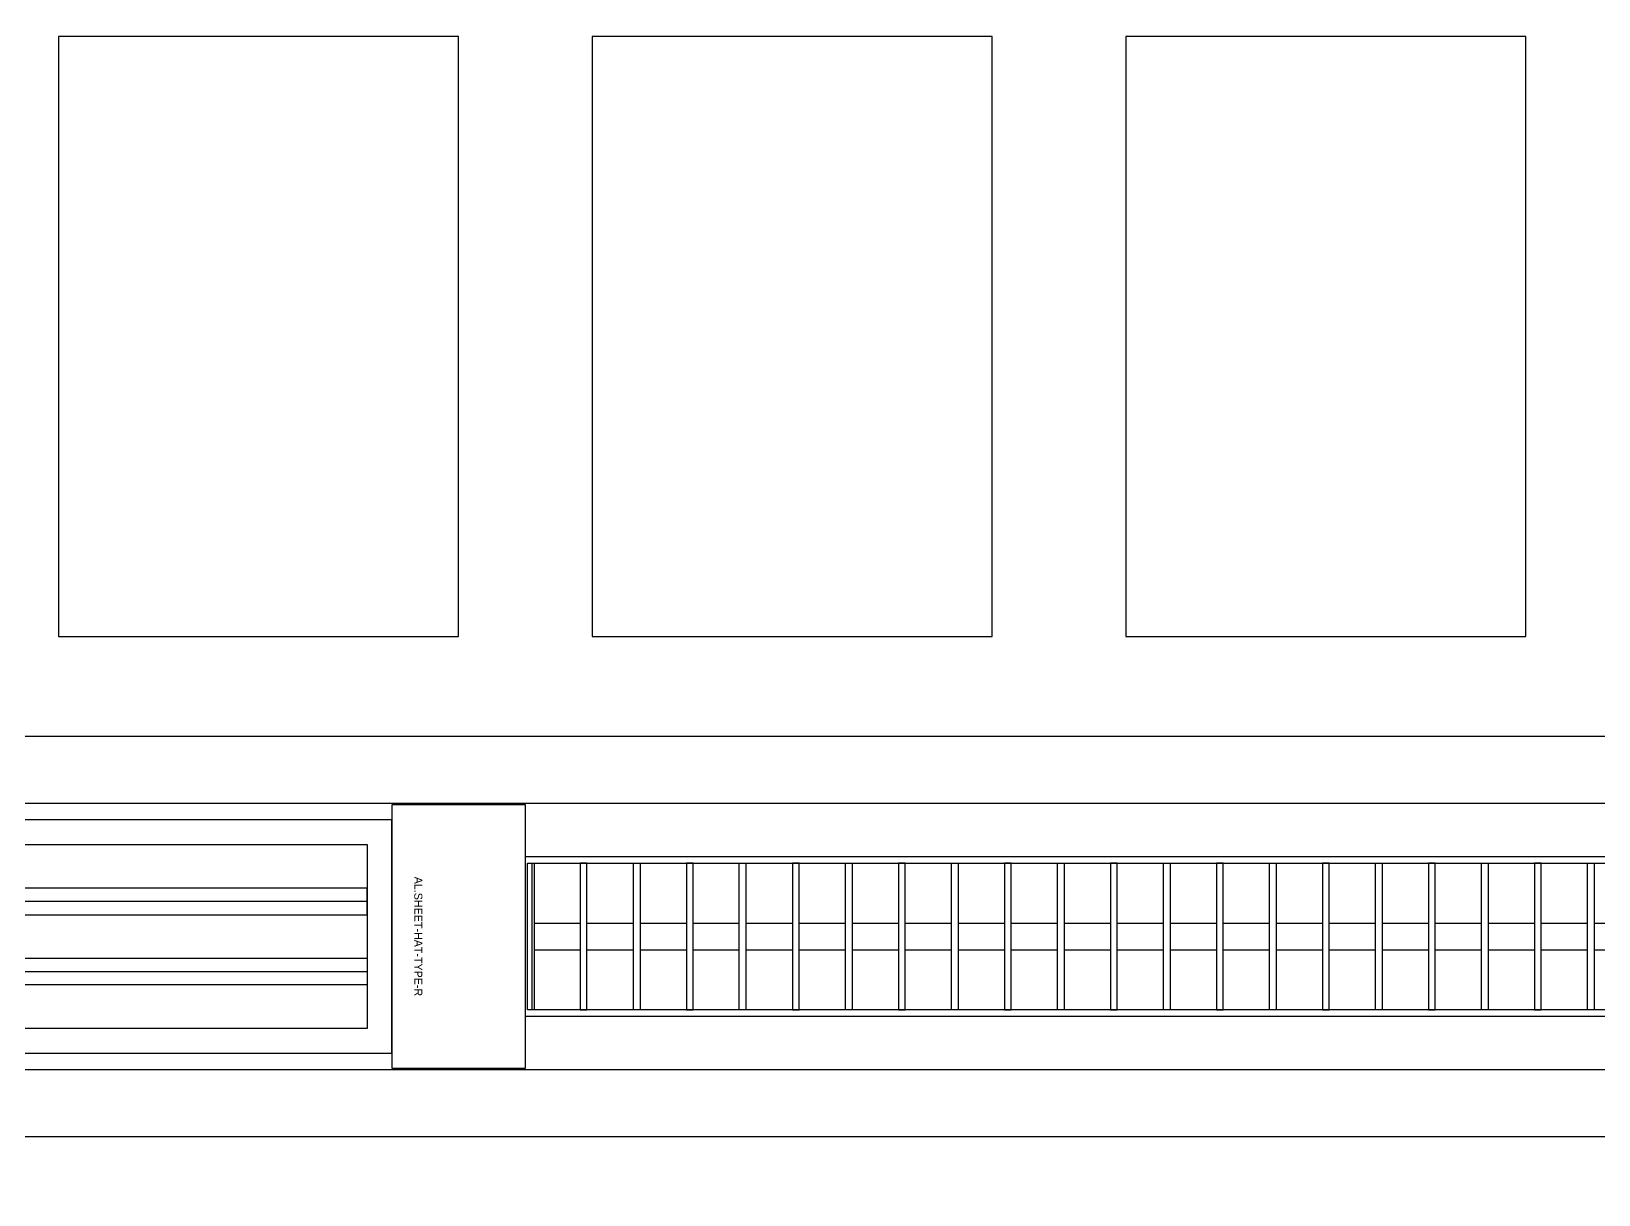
# Model space of a CAD drawing. Header units: millimetres. Extents: x -853228 to -744682, y -17776 to 32484.
# Drawn here: x -788553 to -787378, y 6918 to 7790 of the extents above; entities that cross this region are included whole.
import ezdxf
from ezdxf.enums import TextEntityAlignment as Align
from ezdxf.xclip import XClip

# ---------------------------------------------------------------- set-up
doc = ezdxf.new("R2010")
doc.units = ezdxf.units.MM
doc.header["$XCLIPFRAME"] = 0
for name, color, linetype in [('000 - WIPEOUT', 250, 'Continuous'), ('001 - ASCESSORIES', 251, 'Continuous'), ('008 - LIGHTING', 1, 'Continuous'), ('A04_TUBE SERIES', 2, 'Continuous'), ('A11_ALU.SOLID SHEET', 2, 'Continuous')]:
    doc.layers.add(name, color=color, linetype=linetype)

# ---------------------------------------------------------------- blocks, each defined once
blk = doc.blocks.new('*U629')
at = {"layer": '001 - ASCESSORIES', "color": 0, "linetype": 'ByBlock'}
blk.add_lwpolyline([(800, 87.5), (-800, 87.5), (-800, -87.5), (800, -87.5)], close=True, dxfattribs=at)
at = {"layer": '001 - ASCESSORIES', "linetype": 'ByBlock'}
for points in [[(-781.5, 69), (781.5, 69), (781.5, -69), (-781.5, -69)], [(781.5, 36.3), (-781.5, 36.3), (-781.5, 16.3), (781.5, 16.3)], [(-781.5, -16.3), (781.5, -16.3), (781.5, -36.3), (-781.5, -36.3)]]:
    blk.add_lwpolyline(points, close=True, dxfattribs=at)
for points in [[(781.5, 26.3), (-781.5, 26.3)], [(-781.5, -26.3), (781.5, -26.3)]]:
    blk.add_lwpolyline(points, dxfattribs=at)
blk = doc.blocks.new('*U635')
blk.add_attdef('EXTR.OVL-LENGTH_', (-25, -59.1), '', height=5)
blk.add_wipeout([(-25, 0), (25, 0), (25, 7597), (-25, 7597)]).dxf.layer = '000 - WIPEOUT'
at = {"layer": 'A04_TUBE SERIES', "color": 0}
blk.add_lwpolyline([(-25, 0), (25, 0), (25, 7597), (-25, 7597)], close=True, dxfattribs=at)
blk = doc.blocks.new('*U627')
at = {"color": 1}
blk.add_wipeout([(600, -60), (-600, -60), (-600, 60), (600, 60)], dxfattribs=at).dxf.layer = '000 - WIPEOUT'
at = {"layer": '001 - ASCESSORIES', "color": 0}
blk.add_lwpolyline([(600, -60), (-600, -60), (-600, 60), (600, 60)], close=True, dxfattribs=at)
at = {"layer": '001 - ASCESSORIES'}
for points in [[(-593.5, -55), (-598.5, -55), (-598.5, 55), (-593.5, 55)], [(595, -55), (-595, -55), (-595, 55), (595, 55)], [(-558.8, -55), (-553.8, -55), (-553.8, 55), (-558.8, 55)], [(-514, -55), (-519, -55), (-519, 55), (-514, 55)], [(-479.3, -55), (-474.3, -55), (-474.3, 55), (-479.3, 55)], [(-434.6, -55), (-439.6, -55), (-439.6, 55), (-434.6, 55)], [(-399.8, -55), (-394.8, -55), (-394.8, 55), (-399.8, 55)], [(-355.1, -55), (-360.1, -55), (-360.1, 55), (-355.1, 55)], [(-320.4, -55), (-315.4, -55), (-315.4, 55), (-320.4, 55)], [(-275.6, -55), (-280.6, -55), (-280.6, 55), (-275.6, 55)], [(-240.9, -55), (-235.9, -55), (-235.9, 55), (-240.9, 55)], [(-196.2, -55), (-201.2, -55), (-201.2, 55), (-196.2, 55)], [(-161.4, -55), (-156.4, -55), (-156.4, 55), (-161.4, 55)], [(-116.7, -55), (-121.7, -55), (-121.7, 55), (-116.7, 55)], [(-82, -55), (-77, -55), (-77, 55), (-82, 55)], [(-37.2, -55), (-42.2, -55), (-42.2, 55), (-37.2, 55)], [(-2.5, -55), (2.5, -55), (2.5, 55), (-2.5, 55)], [(42.2, -55), (37.2, -55), (37.2, 55), (42.2, 55)], [(77, -55), (82, -55), (82, 55), (77, 55)], [(121.7, -55), (116.7, -55), (116.7, 55), (121.7, 55)], [(156.4, -55), (161.4, -55), (161.4, 55), (156.4, 55)], [(201.2, -55), (196.2, -55), (196.2, 55), (201.2, 55)]]:
    blk.add_lwpolyline(points, close=True, dxfattribs=at)
for points in [[(-593.5, 10), (-558.8, 10)], [(-553.8, 10), (-519, 10)], [(-514, 10), (-479.3, 10)], [(-474.3, 10), (-439.6, 10)], [(-434.6, 10), (-399.8, 10)], [(-394.8, 10), (-360.1, 10)], [(-355.1, 10), (-320.4, 10)], [(-315.4, 10), (-280.6, 10)], [(-275.6, 10), (-240.9, 10)], [(-235.9, 10), (-201.2, 10)], [(-196.2, 10), (-161.4, 10)], [(-156.4, 10), (-121.7, 10)], [(-116.7, 10), (-82, 10)], [(-77, 10), (-42.2, 10)], [(-37.2, 10), (-2.5, 10)], [(2.5, 10), (37.2, 10)], [(42.2, 10), (77, 10)], [(82, 10), (116.7, 10)], [(121.7, 10), (156.4, 10)], [(161.4, 10), (196.2, 10)], [(201.2, 10), (235.9, 10)], [(-593.5, -10), (-558.8, -10)], [(-553.8, -10), (-519, -10)], [(-514, -10), (-479.3, -10)], [(-474.3, -10), (-439.6, -10)], [(-434.6, -10), (-399.8, -10)], [(-394.8, -10), (-360.1, -10)], [(-355.1, -10), (-320.4, -10)], [(-315.4, -10), (-280.6, -10)], [(-275.6, -10), (-240.9, -10)], [(-235.9, -10), (-201.2, -10)], [(-196.2, -10), (-161.4, -10)], [(-156.4, -10), (-121.7, -10)], [(-116.7, -10), (-82, -10)], [(-77, -10), (-42.2, -10)], [(-37.2, -10), (-2.5, -10)], [(2.5, -10), (37.2, -10)], [(42.2, -10), (77, -10)], [(82, -10), (116.7, -10)], [(121.7, -10), (156.4, -10)], [(161.4, -10), (196.2, -10)], [(201.2, -10), (235.9, -10)]]:
    blk.add_lwpolyline(points, dxfattribs=at)
blk = doc.blocks.new('*U636')
blk.add_attdef('EXTR.OVL-LENGTH_', (-25, -59.1), '', height=5)
blk.add_wipeout([(-25, 0), (25, 0), (25, 7597), (-25, 7597)]).dxf.layer = '000 - WIPEOUT'
at = {"layer": 'A04_TUBE SERIES', "color": 0}
blk.add_lwpolyline([(-25, 0), (25, 0), (25, 7597), (-25, 7597)], close=True, dxfattribs=at)
blk = doc.blocks.new('*U903')
at = {"color": 3}
for points in [[(-225, -1250), (225, -1250), (225, -1550), (-225, -1550)], [(-225, -1650), (225, -1650), (225, -1950), (-225, -1950)], [(-225, -2050), (225, -2050), (225, -2350), (-225, -2350)]]:
    blk.add_wipeout(points, dxfattribs=at).dxf.layer = '000 - WIPEOUT'
at = {"layer": 'A11_ALU.SOLID SHEET', "color": 0, "linetype": 'ByBlock'}
for points in [[(-225, -1550), (225, -1550), (225, -1250), (-225, -1250)], [(-225, -1950), (225, -1950), (225, -1650), (-225, -1650)], [(-225, -2350), (225, -2350), (225, -2050), (-225, -2050)]]:
    blk.add_lwpolyline(points, close=True, dxfattribs=at)
blk = doc.blocks.new('*U894')
at = {"layer": 'A11_ALU.SOLID SHEET', "color": 0}
blk.add_lwpolyline([(100, -98.8), (100, 98.8), (0, 98.8), (0, -98.8)], close=True, dxfattribs=at)
at = {"layer": 'Defpoints', "color": 250}
blk.add_point((0, 0), dxfattribs=at)
blk.add_text('AL.SHEET-HAT-TYPE-R', height=6, rotation=270, dxfattribs=at).set_placement((15, 0), align=Align.BOTTOM_CENTER)
blk = doc.blocks.new('*U986')
at = {"layer": '008 - LIGHTING'}
blk.add_blockref('*U629', (-44400, 3532.5), dxfattribs=at)
at = {"layer": 'A11_ALU.SOLID SHEET', "linetype": 'ByBlock', "rotation": 90}
blk.add_blockref('*U903', (-45100, 3982.5), dxfattribs=at)
at = {"layer": 'A11_ALU.SOLID SHEET', "color": 1, "rotation": 359.9999999998249}
blk.add_blockref('*U894', (-43600, 3532.5), dxfattribs=at)
at = {"layer": '008 - LIGHTING'}
blk.add_blockref('*U627', (-42900, 3532.5), dxfattribs=at)
at = {"layer": 'A04_TUBE SERIES', "linetype": 'ByBlock', "rotation": 270}
for name, p in [('*U635', (-49147, 3657.5)), ('*U636', (-49147, 3407.5))]:
    blk.add_blockref(name, p, dxfattribs=at)

msp = doc.modelspace()

# ---------------------------------------------------------------- block references
ref = msp.add_blockref('*U986', (-744682.4, 3579))
XClip(ref).set_block_clipping_path([(-104690.1238047113, -9620.0077451946), (-34092.6543255158, 14393.0014498748)])

# ---------------------------------------------------------------- next in the draw order: linework, layer by layer
msp.add_spline([(-835882.4, 3579), (-801682.4, 12088.5), (-758836, 27096.5), (-744682.4, 3579)], degree=3)

doc.saveas('drawing.dxf')
